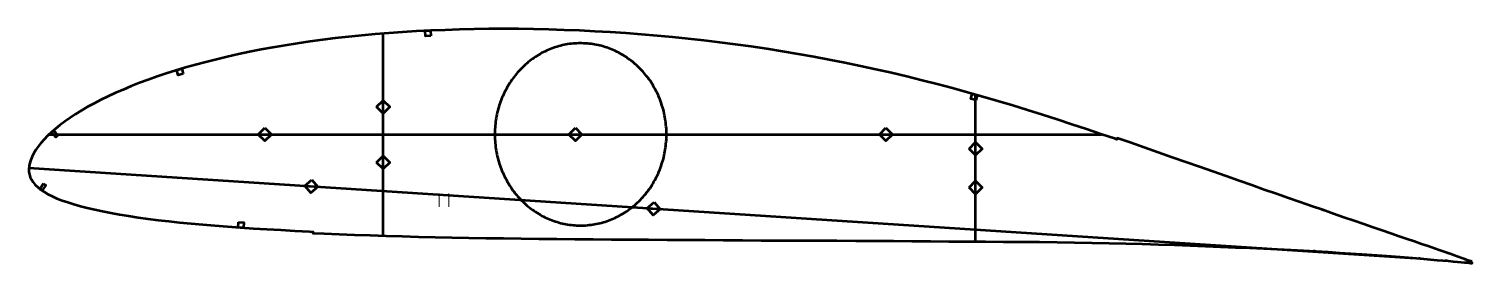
# Model space of a CAD drawing. Header units: metres. Extents: x 9 to 1105, y 102 to 280.
import ezdxf

# ---------------------------------------------------------------- set-up
doc = ezdxf.new("R2010")
doc.units = ezdxf.units.M
doc.layers.add('Layer', color=1, linetype='Continuous', lineweight=50)
doc.layers.add('NumLabel', color=1, linetype='Continuous', lineweight=15)

msp = doc.modelspace()

# ---------------------------------------------------------------- linework, layer by layer
at = {"layer": 'Layer', "color": 7}
for p, q in [((278, 123.1), (278, 276.5)), ((278, 214.8), (278, 226.8)), ((728, 118.6), (728, 230.1)), ((24.3, 200), (823.7, 200)), ((182.1, 200), (194.1, 200)), ((418, 200), (430, 200)), ((653.9, 200), (665.9, 200)), ((728, 183.1), (728, 195.1)), ((278, 172.7), (278, 184.7)), ((9, 174.5), (1061.9, 106)), ((728, 153.6), (728, 165.6)), ((217.5, 160.9), (229.5, 160.2)), ((477.5, 144), (489.5, 143.3))]:
    msp.add_line(p, q, dxfattribs=at)
at = {"layer": 'Layer'}
for p, q in [((428, 269.2), (428, 270.2)), ((362.8, 200), (361.8, 200)), ((493.2, 200), (494.2, 200)), ((991.8, 142.5), (991.4, 141.6)), ((428, 130.8), (428, 129.8)), ((985.5, 112.3), (985.4, 111.3)), ((1067.4, 116.5), (1067.1, 115.5)), ((1086.3, 110), (1086, 109)), ((1065.3, 106.8), (1065.2, 105.8)), ((1085.2, 105), (1085.2, 104))]:
    msp.add_line(p, q, dxfattribs=at)
for points in [[(1104.9, 103.3), (1104.6, 103.4), (1104, 103.6), (1102.9, 104), (1101.4, 104.6), (1099.5, 105.3), (1097.3, 106.1), (1094.6, 107), (1091.7, 108.1), (1088.4, 109.2), (1084.7, 110.5), (1080.7, 111.9), (1076.4, 113.4), (1071.7, 115), (1066.7, 116.7), (1061.3, 118.6), (1055.7, 120.5), (1049.7, 122.5), (1043.4, 124.7), (1036.8, 126.9), (1030, 129.3), (1022.8, 131.8), (1015.4, 134.3), (1007.7, 137), (999.8, 139.7), (991.6, 142.6), (983.2, 145.5), (974.5, 148.5), (965.6, 151.6), (956.5, 154.8), (947.2, 158), (937.8, 161.4), (928.1, 164.8), (918.2, 168.2), (908.2, 171.7), (898.1, 175.3), (887.7, 178.9), (877.3, 182.5), (866.7, 186.2), (856.1, 189.9), (845.3, 193.7), (835.5, 197), (835.2, 196.1), (834.1, 196.5), (823.2, 200.2), (812.2, 203.9), (801.1, 207.6), (790, 211.2), (778.8, 214.8), (767.5, 218.3), (756.2, 221.8), (744.8, 225.2), (733.4, 228.5), (721.9, 231.8), (710.4, 235), (698.8, 238), (687.3, 241), (675.7, 243.9), (664, 246.6), (652.2, 249.2), (640.5, 251.8), (628.6, 254.2), (616.8, 256.6), (605, 258.8), (593.1, 260.9), (581.2, 262.9), (569.3, 264.8), (557.4, 266.6), (545.5, 268.3), (533.6, 269.8), (521.6, 271.3), (509.7, 272.6), (497.8, 273.8), (486, 274.9), (474.1, 275.9), (462.3, 276.8), (450.5, 277.6), (438.8, 278.2), (427.1, 278.8), (415.4, 279.2), (403.8, 279.6), (392.3, 279.8), (380.9, 280), (369.5, 280.1), (358.3, 280), (347.1, 279.8), (336, 279.6), (325, 279.2), (314.1, 278.8), (303.4, 278.3), (292.8, 277.6), (282.3, 276.8), (272, 276), (261.7, 275), (251.6, 274), (241.6, 272.9), (231.9, 271.7), (222.3, 270.4), (212.8, 269), (203.4, 267.5), (194.3, 265.9), (185.3, 264.3), (176.6, 262.6), (168, 260.8), (159.6, 258.9), (151.4, 256.9), (143.3, 254.9), (135.5, 252.8), (127.9, 250.7), (120.5, 248.5), (113.3, 246.2), (106.3, 243.9), (99.6, 241.4), (93, 239), (86.7, 236.5), (80.5, 233.9), (74.7, 231.4), (69, 228.7), (63.6, 226.1), (58.4, 223.4), (53.5, 220.8), (48.8, 218), (44.4, 215.3), (40.2, 212.6), (36.2, 209.8), (32.5, 207.1), (29.1, 204.3), (26, 201.6), (23.1, 198.8), (20.4, 196.1), (18, 193.4), (15.9, 190.8), (14.1, 188.3), (12.6, 185.7), (11.3, 183.2), (10.3, 180.7), (9.6, 178.3), (9.1, 176), (8.9, 173.6), (9, 171.6), (9.3, 169.5), (9.9, 167.5), (10.8, 165.6), (12.1, 163.7), (13.7, 161.7), (15.6, 159.9), (17.8, 158.1), (20.4, 156.3), (23.3, 154.6), (26.6, 153), (30.1, 151.4), (34.1, 149.9), (38.4, 148.4), (43, 147), (48, 145.6), (53.3, 144.2), (59, 142.9), (64.9, 141.6), (71.2, 140.4), (77.7, 139.2), (84.6, 138.1), (91.8, 137), (99.2, 135.9), (107, 134.9), (115.1, 134), (123.4, 133.1), (132.1, 132.3), (141, 131.5), (150.2, 130.7), (159.7, 130), (169.5, 129.3), (179.5, 128.6), (189.7, 128), (200.3, 127.4), (211, 126.8), (222, 126.3), (224.8, 126.1), (224.7, 125.1), (233.2, 124.8), (244.6, 124.3), (256.3, 123.8), (268.1, 123.4), (280.2, 123), (292.4, 122.6), (304.8, 122.3), (317.4, 122), (330.1, 121.7), (343, 121.5), (356.1, 121.3), (369.3, 121.1), (382.7, 121), (396.2, 120.8), (409.9, 120.7), (423.6, 120.5), (437.5, 120.4), (451.4, 120.3), (465.4, 120.2), (479.6, 120.1), (493.8, 120), (508, 119.8), (522.2, 119.8), (536.5, 119.7), (550.9, 119.6), (565.2, 119.5), (579.5, 119.5), (593.9, 119.4), (608.3, 119.4), (622.6, 119.3), (637, 119.2), (651.2, 119.1), (665.5, 119.1), (679.6, 119), (693.7, 118.8), (707.7, 118.7), (721.6, 118.7), (735.5, 118.6), (749.2, 118.5), (762.9, 118.4), (776.4, 118.3), (789.8, 118.1), (803.1, 117.9), (816.3, 117.7), (829.3, 117.4), (842, 117.1), (854.6, 116.8), (867, 116.4), (879.1, 116), (891, 115.6), (902.7, 115.1), (914.1, 114.7), (925.3, 114.2), (936.2, 113.8), (946.8, 113.3), (957.2, 112.8), (967.3, 112.3), (977, 111.7), (986.5, 111.2), (995.7, 110.7), (1004.5, 110.1), (1013, 109.6), (1021.2, 109.1), (1029, 108.5), (1036.5, 108), (1043.6, 107.5), (1050.4, 107), (1056.8, 106.5), (1062.8, 106), (1068.4, 105.5), (1073.6, 105), (1078.5, 104.6), (1082.9, 104.2), (1087, 103.9), (1090.7, 103.5), (1094, 103.2), (1096.8, 103), (1099.3, 102.8), (1101.3, 102.6), (1102.9, 102.4), (1104.1, 102.3), (1104.8, 102.3), (1105.1, 102.2)], [(493.2, 200), (493.2, 201.5), (493.1, 202.9), (493.1, 204.4), (493, 205.8), (492.8, 207.3), (492.7, 208.7), (492.5, 210.1), (492.3, 211.6), (492, 213), (491.8, 214.4), (491.5, 215.8), (491.1, 217.3), (490.8, 218.7), (490.4, 220.1), (490, 221.4), (489.5, 222.8), (489.1, 224.2), (488.6, 225.5), (488.1, 226.9), (487.5, 228.2), (487, 229.5), (486.4, 230.9), (485.7, 232.2), (485.1, 233.4), (484.4, 234.7), (483.7, 235.9), (483, 237.2), (482.2, 238.4), (481.5, 239.6), (480.7, 240.8), (479.8, 241.9), (479, 243.1), (478.1, 244.2), (477.3, 245.3), (476.3, 246.4), (475.4, 247.5), (474.5, 248.5), (473.5, 249.6), (472.5, 250.6), (471.5, 251.5), (470.5, 252.5), (469.4, 253.4), (468.3, 254.3), (467.3, 255.2), (466.2, 256.1), (465, 256.9), (463.9, 257.7), (462.8, 258.5), (461.6, 259.3), (460.4, 260), (459.2, 260.7), (458, 261.4), (456.8, 262.1), (455.5, 262.7), (454.3, 263.3), (453, 263.9), (451.8, 264.4), (450.5, 264.9), (449.2, 265.4), (447.9, 265.9), (446.6, 266.3), (445.3, 266.7), (443.9, 267.1), (442.6, 267.4), (441.3, 267.7), (439.9, 268), (438.6, 268.3), (437.2, 268.5), (435.9, 268.7), (434.5, 268.8), (433.1, 269), (431.8, 269.1), (430.4, 269.1), (429, 269.2), (427.7, 269.2), (426.3, 269.2), (424.9, 269.1), (423.6, 269), (422.2, 268.9), (420.8, 268.8), (419.5, 268.6), (418.1, 268.4), (416.8, 268.1), (415.4, 267.9), (414.1, 267.6), (412.7, 267.3), (411.4, 266.9), (410.1, 266.5), (408.8, 266.1), (407.5, 265.7), (406.2, 265.2), (404.9, 264.7), (403.6, 264.2), (402.3, 263.6), (401.1, 263), (399.8, 262.4), (398.6, 261.8), (397.4, 261.1), (396.2, 260.4), (395, 259.7), (393.8, 258.9), (392.7, 258.1), (391.5, 257.3), (390.4, 256.5), (389.3, 255.7), (388.2, 254.8), (387.1, 253.9), (386.1, 253), (385, 252), (384, 251.1), (383, 250.1), (382, 249), (381.1, 248), (380.1, 247), (379.2, 245.9), (378.3, 244.8), (377.4, 243.7), (376.6, 242.5), (375.7, 241.4), (374.9, 240.2), (374.1, 239), (373.4, 237.8), (372.7, 236.6), (371.9, 235.3), (371.3, 234.1), (370.6, 232.8), (370, 231.5), (369.3, 230.2), (368.8, 228.9), (368.2, 227.6), (367.7, 226.2), (367.2, 224.9), (366.7, 223.5), (366.2, 222.1), (365.8, 220.8), (365.4, 219.4), (365, 218), (364.7, 216.6), (364.4, 215.1), (364.1, 213.7), (363.8, 212.3), (363.6, 210.9), (363.4, 209.4), (363.2, 208), (363.1, 206.5), (363, 205.1), (362.9, 203.6), (362.8, 202.2), (362.8, 200.7), (362.8, 199.3), (362.8, 197.8), (362.9, 196.4), (363, 194.9), (363.1, 193.5), (363.2, 192), (363.4, 190.6), (363.6, 189.1), (363.8, 187.7), (364.1, 186.3), (364.4, 184.9), (364.7, 183.4), (365, 182), (365.4, 180.6), (365.8, 179.2), (366.2, 177.9), (366.7, 176.5), (367.2, 175.1), (367.7, 173.8), (368.2, 172.4), (368.8, 171.1), (369.3, 169.8), (370, 168.5), (370.6, 167.2), (371.3, 165.9), (371.9, 164.7), (372.7, 163.4), (373.4, 162.2), (374.1, 161), (374.9, 159.8), (375.7, 158.6), (376.6, 157.5), (377.4, 156.3), (378.3, 155.2), (379.2, 154.1), (380.1, 153), (381.1, 152), (382, 151), (383, 149.9), (384, 148.9), (385, 148), (386.1, 147), (387.1, 146.1), (388.2, 145.2), (389.3, 144.3), (390.4, 143.5), (391.5, 142.7), (392.7, 141.9), (393.8, 141.1), (395, 140.3), (396.2, 139.6), (397.4, 138.9), (398.6, 138.2), (399.8, 137.6), (401.1, 137), (402.3, 136.4), (403.6, 135.8), (404.9, 135.3), (406.2, 134.8), (407.5, 134.3), (408.8, 133.9), (410.1, 133.5), (411.4, 133.1), (412.7, 132.7), (414.1, 132.4), (415.4, 132.1), (416.8, 131.9), (418.1, 131.6), (419.5, 131.4), (420.8, 131.2), (422.2, 131.1), (423.6, 131), (424.9, 130.9), (426.3, 130.8), (427.7, 130.8), (429, 130.8), (430.4, 130.9), (431.8, 130.9), (433.1, 131), (434.5, 131.2), (435.9, 131.3), (437.2, 131.5), (438.6, 131.7), (439.9, 132), (441.3, 132.3), (442.6, 132.6), (443.9, 132.9), (445.3, 133.3), (446.6, 133.7), (447.9, 134.1), (449.2, 134.6), (450.5, 135.1), (451.8, 135.6), (453, 136.1), (454.3, 136.7), (455.5, 137.3), (456.8, 137.9), (458, 138.6), (459.2, 139.3), (460.4, 140), (461.6, 140.7), (462.8, 141.5), (463.9, 142.3), (465, 143.1), (466.2, 143.9), (467.3, 144.8), (468.3, 145.7), (469.4, 146.6), (470.5, 147.5), (471.5, 148.5), (472.5, 149.4), (473.5, 150.4), (474.5, 151.5), (475.4, 152.5), (476.3, 153.6), (477.3, 154.7), (478.1, 155.8), (479, 156.9), (479.8, 158.1), (480.7, 159.2), (481.5, 160.4), (482.2, 161.6), (483, 162.8), (483.7, 164.1), (484.4, 165.3), (485.1, 166.6), (485.7, 167.8), (486.4, 169.1), (487, 170.5), (487.5, 171.8), (488.1, 173.1), (488.6, 174.5), (489.1, 175.8), (489.5, 177.2), (490, 178.6), (490.4, 179.9), (490.8, 181.3), (491.1, 182.7), (491.5, 184.2), (491.8, 185.6), (492, 187), (492.3, 188.4), (492.5, 189.9), (492.7, 191.3), (492.8, 192.7), (493, 194.2), (493.1, 195.6), (493.1, 197.1), (493.2, 198.5), (493.2, 200)]]:
    msp.add_lwpolyline(points, close=True, dxfattribs=at)
for points in [[(314.2, 274.8), (310.2, 274.6), (310, 278.6), (314, 278.8), (314.2, 274.8)], [(126.1, 246), (122.3, 244.9), (121.2, 248.7), (125, 249.9), (126.1, 246)], [(728.1, 225.9), (724.3, 227), (725.4, 230.8), (729.2, 229.7), (728.1, 225.9)], [(273, 220.8), (278, 225.8), (283, 220.8), (278, 215.8), (273, 220.8)], [(30.9, 199.3), (29.4, 197.9), (26.1, 201.7), (27.6, 203), (30.9, 199.3)], [(188.1, 205), (193.1, 200), (188.1, 195), (183.1, 200), (188.1, 205)], [(424, 205), (429, 200), (424, 195), (419, 200), (424, 205)], [(659.9, 205), (664.9, 200), (659.9, 195), (654.9, 200), (659.9, 205)], [(723, 189.1), (728, 194.1), (733, 189.1), (728, 184.1), (723, 189.1)], [(273, 178.7), (278, 183.7), (283, 178.7), (278, 173.7), (273, 178.7)], [(223.8, 165.5), (228.5, 160.2), (223.1, 155.6), (218.5, 160.9), (223.8, 165.5)], [(723, 159.6), (728, 164.6), (733, 159.6), (728, 154.6), (723, 159.6)], [(20.1, 162.6), (21.8, 161.4), (19, 157.3), (17.3, 158.4), (20.1, 162.6)], [(483.8, 148.6), (488.5, 143.3), (483.1, 138.7), (478.5, 144), (483.8, 148.6)], [(168.1, 133.4), (172.1, 133.1), (171.9, 129.1), (167.9, 129.4), (168.1, 133.4)]]:
    msp.add_lwpolyline(points, dxfattribs=at)
at = {"layer": 'NumLabel', "color": 1}
for points in [[(320.5, 155), (320.5, 145)], [(328, 155), (328, 145)]]:
    msp.add_lwpolyline(points, dxfattribs=at)

doc.saveas('drawing.dxf')
